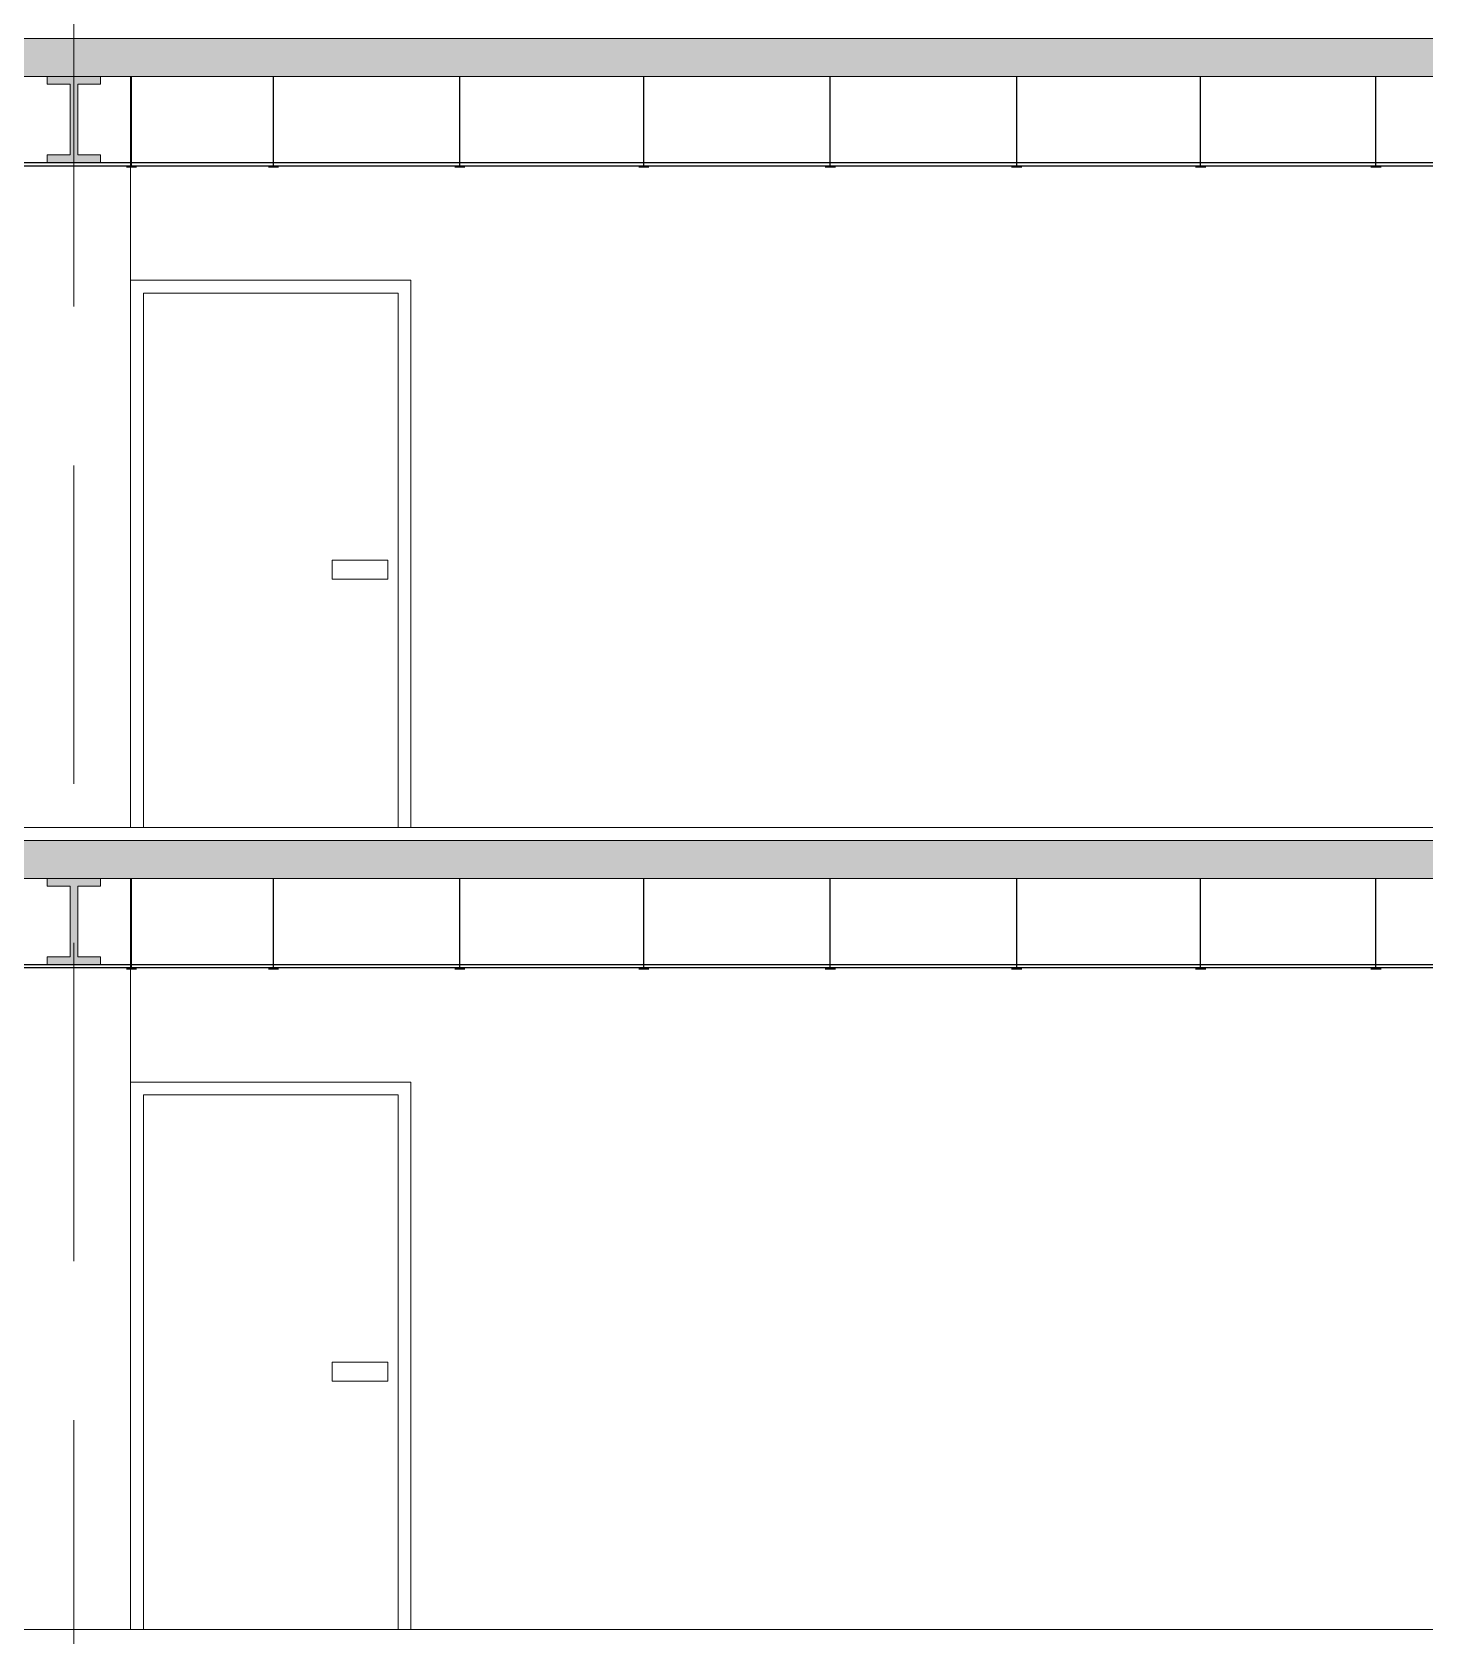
# Model space of a CAD drawing. Header units: millimetres. Extents: x 1135 to 1350, y 205 to 283.
# Drawn here: x 1186.83 to 1192.3, y 228.82 to 235.12 of the extents above; entities that cross this region are included whole.
import ezdxf

# ---------------------------------------------------------------- set-up
doc = ezdxf.new("R2010")
doc.units = ezdxf.units.MM
doc.header["$LTSCALE"] = 10
doc.linetypes.add('DASHED2', pattern=[0.375, 0.25, -0.125])
doc.layers.add('CIEL', color=8, linetype='Continuous')
doc.layers.add('FONDO', color=8, linetype='Continuous')
for name, color, linetype, lineweight in [('HACHT', 90, 'Continuous', 9), ('linha estutura', 252, 'Continuous', 13), ('pn 02', 16, 'Continuous', 20), ('PN-01', 90, 'Continuous', 13)]:
    doc.layers.add(name, color=color, linetype=linetype, lineweight=lineweight)

msp = doc.modelspace()

# ---------------------------------------------------------------- hatches: boundary and pattern name
at = {"layer": 'HACHT'}
h = msp.add_hatch(color=256, dxfattribs=at)
h.paths.add_polyline_path([(1186.9934, 235.1), (1180.9934, 235.1), (1180.9934, 234.95), (1181.0984, 234.95), (1186.9934, 234.95)])
h.paths.add_polyline_path([(1180.9934, 235.1), (1178.2484, 235.1), (1178.2484, 234.95), (1180.9934, 234.95)])
h.paths.add_polyline_path([(1180.9934, 231.95), (1178.2484, 231.95), (1178.2484, 231.8), (1180.9934, 231.8)])
h.paths.add_polyline_path([(1186.9934, 231.95), (1180.9934, 231.95), (1180.9934, 231.8), (1181.0984, 231.8), (1186.9934, 231.8)])
h = msp.add_hatch(color=256, dxfattribs=at)
h.paths.add_polyline_path([(1198.9934, 235.1), (1192.9934, 235.1), (1192.9934, 234.95), (1193.0984, 234.95), (1198.9934, 234.95)])
h.paths.add_polyline_path([(1192.9934, 235.1), (1186.9934, 235.1), (1186.9934, 234.95), (1187.0984, 234.95), (1192.9934, 234.95)])
h.paths.add_polyline_path([(1192.9934, 231.95), (1186.9934, 231.95), (1186.9934, 231.8), (1187.0984, 231.8), (1192.9934, 231.8)])
h.paths.add_polyline_path([(1198.9934, 231.95), (1192.9934, 231.95), (1192.9934, 231.8), (1193.0984, 231.8), (1198.9934, 231.8)])
at = {"layer": 'pn 02'}
for points in [[(1187.0984, 234.6425), (1187.0984, 234.6125), (1186.8884, 234.6125), (1186.8884, 234.6425), (1186.9784, 234.6425), (1186.9784, 234.92), (1186.8884, 234.92), (1186.8884, 234.95), (1187.0984, 234.95), (1187.0984, 234.92), (1187.0084, 234.92), (1187.0084, 234.6425)], [(1187.0984, 231.4925), (1187.0984, 231.4625), (1186.8884, 231.4625), (1186.8884, 231.4925), (1186.9784, 231.4925), (1186.9784, 231.77), (1186.8884, 231.77), (1186.8884, 231.8), (1187.0984, 231.8), (1187.0984, 231.77), (1187.0084, 231.77), (1187.0084, 231.4925)]]:
    msp.add_hatch(color=256, dxfattribs=at).paths.add_polyline_path(points)

# ---------------------------------------------------------------- linework, layer by layer
at = {"layer": 'CIEL'}
for p, q in [((1178.2484, 234.6125), (1208.1234, 234.6125)), ((1178.2484, 234.6), (1208.1234, 234.6)), ((1187.2003, 234.5957), (1187.24, 234.5957)), ((1187.7575, 234.5957), (1187.7973, 234.5957)), ((1188.4894, 234.5957), (1188.5292, 234.5957)), ((1189.2117, 234.5957), (1189.2514, 234.5957)), ((1189.9438, 234.5957), (1189.9836, 234.5957)), ((1190.6757, 234.5957), (1190.7155, 234.5957)), ((1191.398, 234.5957), (1191.4377, 234.5957)), ((1192.0864, 234.5957), (1192.1262, 234.5957)), ((1178.2484, 231.4625), (1208.1234, 231.4625)), ((1178.2484, 231.45), (1208.1234, 231.45)), ((1187.2003, 231.4457), (1187.24, 231.4457)), ((1187.7575, 231.4457), (1187.7973, 231.4457)), ((1188.4894, 231.4457), (1188.5292, 231.4457)), ((1189.2117, 231.4457), (1189.2514, 231.4457)), ((1189.9438, 231.4457), (1189.9836, 231.4457)), ((1190.6757, 231.4457), (1190.7155, 231.4457)), ((1191.398, 231.4457), (1191.4377, 231.4457)), ((1192.0864, 231.4457), (1192.1262, 231.4457))]:
    msp.add_line(p, q, dxfattribs=at)
at = {"layer": 'FONDO'}
for p, q in [((1187.2201, 234.5957), (1187.2201, 234.95)), ((1187.7774, 234.5957), (1187.7774, 234.95)), ((1188.5093, 234.5957), (1188.5093, 234.95)), ((1189.2315, 234.5957), (1189.2315, 234.95)), ((1189.9637, 234.5957), (1189.9637, 234.95)), ((1190.6956, 234.5957), (1190.6956, 234.95)), ((1191.4178, 234.5957), (1191.4178, 234.95)), ((1192.1063, 234.5957), (1192.1063, 234.95)), ((1187.2201, 231.4457), (1187.2201, 231.8)), ((1187.7774, 231.4457), (1187.7774, 231.8)), ((1188.5093, 231.4457), (1188.5093, 231.8)), ((1189.2315, 231.4457), (1189.2315, 231.8)), ((1189.9637, 231.4457), (1189.9637, 231.8)), ((1190.6956, 231.4457), (1190.6956, 231.8)), ((1191.4178, 231.4457), (1191.4178, 231.8)), ((1192.1063, 231.4457), (1192.1063, 231.8))]:
    msp.add_line(p, q, dxfattribs=at)
at = {"layer": 'linha estutura', "linetype": 'DASHED2', "ltscale": 0.5}
msp.add_line((1186.9934, 265.2971), (1186.9934, 205.1185), dxfattribs=at)
at = {"layer": 'pn 02'}
for p, q in [((1178.2484, 235.1), (1214.4676, 235.1)), ((1214.4676, 234.95), (1178.2484, 234.95)), ((1187.2164, 234.95), (1187.2164, 232)), ((1188.3164, 234.15), (1187.2164, 234.15)), ((1187.2164, 234.15), (1187.2164, 232)), ((1188.3164, 234.15), (1188.3164, 232)), ((1187.2664, 234.1), (1187.2664, 232)), ((1188.2664, 234.1), (1187.2664, 234.1)), ((1188.2664, 234.1), (1188.2664, 232)), ((1178.2484, 232), (1208.1234, 232)), ((1178.2484, 231.95), (1211.1006, 231.95)), ((1211.0984, 231.8), (1178.2484, 231.8)), ((1187.2164, 231.8), (1187.2164, 228.85)), ((1188.3164, 231), (1187.2164, 231)), ((1188.3164, 231), (1188.3164, 228.85)), ((1187.2664, 230.95), (1187.2664, 228.85)), ((1188.2664, 230.95), (1187.2664, 230.95)), ((1188.2664, 230.95), (1188.2664, 228.85)), ((1178.2484, 228.85), (1208.1234, 228.85))]:
    msp.add_line(p, q, dxfattribs=at)
at = {"layer": 'pn 02', "linetype": 'Continuous'}
for points in [[(1187.0984, 234.6425), (1187.0984, 234.6125), (1186.8884, 234.6125), (1186.8884, 234.6425), (1186.9784, 234.6425), (1186.9784, 234.92), (1186.8884, 234.92), (1186.8884, 234.95), (1187.0984, 234.95), (1187.0984, 234.92), (1187.0084, 234.92), (1187.0084, 234.6425)], [(1187.0984, 231.4925), (1187.0984, 231.4625), (1186.8884, 231.4625), (1186.8884, 231.4925), (1186.9784, 231.4925), (1186.9784, 231.77), (1186.8884, 231.77), (1186.8884, 231.8), (1187.0984, 231.8), (1187.0984, 231.77), (1187.0084, 231.77), (1187.0084, 231.4925)]]:
    msp.add_lwpolyline(points, close=True, dxfattribs=at)
at = {"layer": 'PN-01'}
for points in [[(1188.2257, 233.05), (1188.0077, 233.05), (1188.0077, 232.9759), (1188.2257, 232.9759)], [(1188.2257, 229.9), (1188.0077, 229.9), (1188.0077, 229.8259), (1188.2257, 229.8259)]]:
    msp.add_lwpolyline(points, close=True, dxfattribs=at)

doc.saveas('drawing.dxf')
